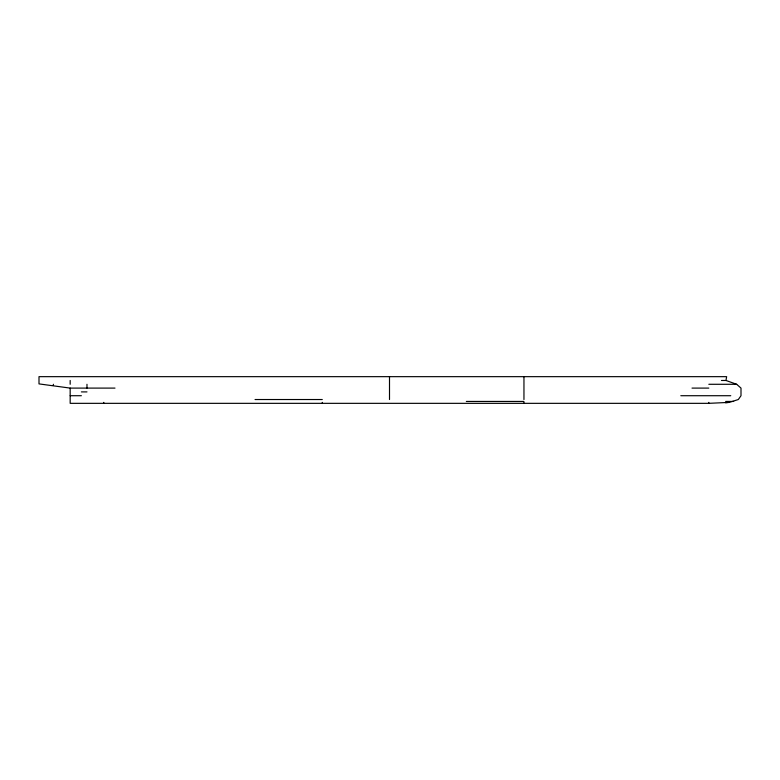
<?xml version="1.0" encoding="UTF-8"?>
<svg xmlns="http://www.w3.org/2000/svg" width="780" height="780" viewBox="0 0 780 780"><rect width="100%" height="100%" fill="white"/><g stroke="black" fill="none" stroke-linecap="round" stroke-linejoin="round"><path stroke-width="1.17" d="M721.432 380.474L725.966 380.474L726.638 376.662L39 376.662L39 383.897L70.171 388.099L114.992 388.099M70.171 388.099L70.171 403.338L708.825 403.338L729.31 402.382L738.328 399.526L741 395.714L741 388.099L736.661 384.286L725.966 380.474M708.825 384.286L736.661 384.286M692.016 388.099L708.825 388.099M81.373 391.901L86.98 391.901M70.171 395.714L81.373 395.714M680.813 395.714L730.753 395.714M255.05 399.526L322.276 399.526M466.333 401.437L523.955 401.437M725.634 401.437L733.649 401.437M729.31 402.382L725.634 402.773M708.825 402.382L708.825 403.338M523.955 376.662L523.955 399.526M523.955 402.382L523.955 403.338M389.503 376.662L389.503 399.526M322.276 402.382L322.276 403.338M103.789 402.382L103.789 403.338M86.98 384.286L86.98 388.099M70.171 380.474L70.171 384.286M53.371 384.286L53.371 385.427"/></g></svg>
